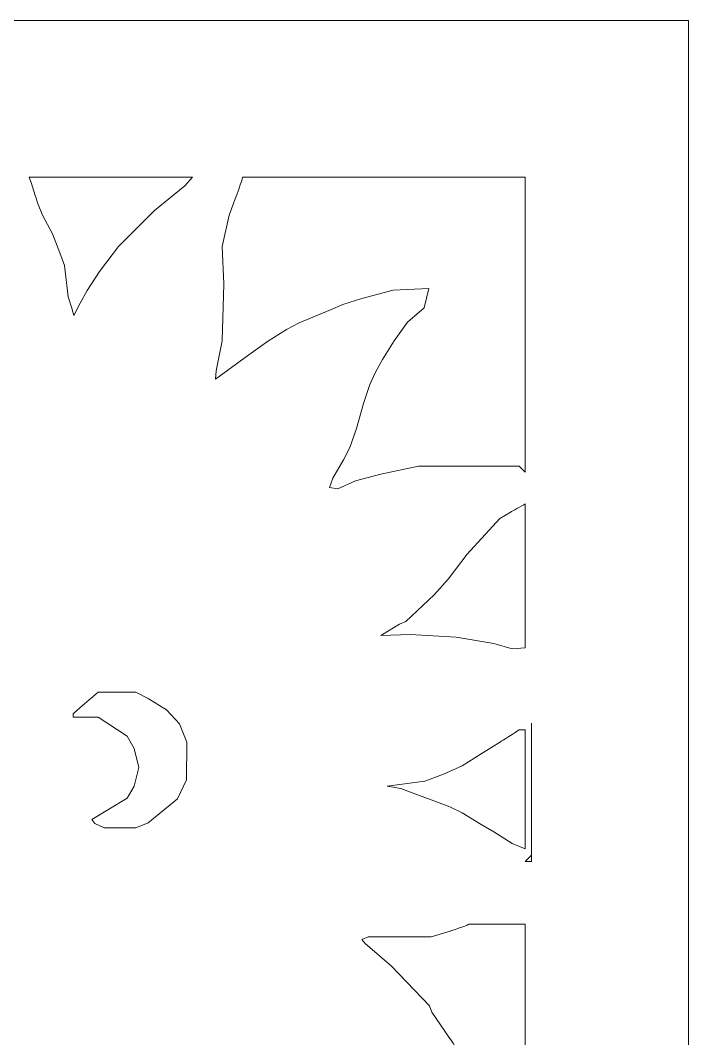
# Model space of a CAD drawing. Header units: centimetres. Extents: x -13.8 to 13.8, y -13.7 to 13.7.
# Drawn here: x 12.334 to 13.556, y -2.726 to -0.862 of the extents above; entities that cross this region are included whole.
import ezdxf

# ---------------------------------------------------------------- set-up
doc = ezdxf.new("R2010")
doc.units = ezdxf.units.CM
doc.header["$MEASUREMENT"] = 0
doc.layers.add('Layer 1', color=7, linetype='Continuous')

msp = doc.modelspace()

# ---------------------------------------------------------------- linework, layer by layer
at = {"layer": 'Layer 1', "lineweight": 0}
msp.add_lwpolyline([(0.73523, -13.67105), (13.55625, -13.67105), (13.55625, -0.86165), (0.73523, -0.86165), (0.73523, -13.67105)], close=True, dxfattribs=at)
at = {"layer": 'Layer 1', "color": 7, "lineweight": 0}
for points, knots in [([(12.35001, -1.14872), (12.35001, -1.14872), (12.64891, -1.14872), (12.64891, -1.14872), (12.64891, -1.14872), (12.64891, -1.14872), (12.63499, -1.1647), (12.63499, -1.1647), (12.63499, -1.1647), (12.63499, -1.1647), (12.57956, -1.20947), (12.57956, -1.20947), (12.57956, -1.20947), (12.57956, -1.20947), (12.51365, -1.27559), (12.51365, -1.27559), (12.51365, -1.27559), (12.51365, -1.27559), (12.47917, -1.3215), (12.47917, -1.3215), (12.47917, -1.3215), (12.47917, -1.3215), (12.4561, -1.35598), (12.4561, -1.35598), (12.4561, -1.35598), (12.4561, -1.35598), (12.44372, -1.37903), (12.44372, -1.37903), (12.44372, -1.37903), (12.44372, -1.37903), (12.4321, -1.4017), (12.4321, -1.4017), (12.4321, -1.4017), (12.4321, -1.4017), (12.42829, -1.38874), (12.42829, -1.38874), (12.42829, -1.38874), (12.42829, -1.38874), (12.42162, -1.3676), (12.42162, -1.3676), (12.42162, -1.3676), (12.42162, -1.3676), (12.41477, -1.31008), (12.41477, -1.31008), (12.41477, -1.31008), (12.41477, -1.31008), (12.40657, -1.28703), (12.40657, -1.28703), (12.40657, -1.28703), (12.40657, -1.28703), (12.39268, -1.25255), (12.39268, -1.25255), (12.39268, -1.25255), (12.39268, -1.25255), (12.37477, -1.21807), (12.37477, -1.21807), (12.37477, -1.21807), (12.37477, -1.21807), (12.36524, -1.1954), (12.36524, -1.1954), (12.36524, -1.1954), (12.36525, -1.19539), (12.35382, -1.15499), (12.35001, -1.14872)], [0, 0, 0, 0, 0.0588235, 0.0588235, 0.0588235, 0.0588235, 0.1176471, 0.1176471, 0.1176471, 0.1176471, 0.1764706, 0.1764706, 0.1764706, 0.1764706, 0.2352941, 0.2352941, 0.2352941, 0.2352941, 0.2941176, 0.2941176, 0.2941176, 0.2941176, 0.3529412, 0.3529412, 0.3529412, 0.3529412, 0.4117647, 0.4117647, 0.4117647, 0.4117647, 0.4705882, 0.4705882, 0.4705882, 0.4705882, 0.5294118, 0.5294118, 0.5294118, 0.5294118, 0.5882353, 0.5882353, 0.5882353, 0.5882353, 0.6470588, 0.6470588, 0.6470588, 0.6470588, 0.7058824, 0.7058824, 0.7058824, 0.7058824, 0.7647059, 0.7647059, 0.7647059, 0.7647059, 0.8235294, 0.8235294, 0.8235294, 0.8235294, 0.8823529, 0.8823529, 0.8823529, 0.8823529, 1, 1, 1, 1]), ([(12.74053, -1.14872), (12.74053, -1.14872), (13.25756, -1.14872), (13.25756, -1.14872), (13.25756, -1.14872), (13.25756, -1.14872), (13.25756, -1.68879), (13.25756, -1.68879), (13.25756, -1.68879), (13.25756, -1.68879), (13.24613, -1.67755), (13.24613, -1.67755), (13.24613, -1.67755), (13.24613, -1.67755), (13.06248, -1.67754), (13.06248, -1.67754), (13.06248, -1.67754), (13.06248, -1.67754), (12.99313, -1.69201), (12.99313, -1.69201), (12.99313, -1.69201), (12.99313, -1.69201), (12.94722, -1.70439), (12.94722, -1.70439), (12.94722, -1.70439), (12.94722, -1.70439), (12.91446, -1.71886), (12.91446, -1.71886), (12.91446, -1.71886), (12.91446, -1.71886), (12.89941, -1.71677), (12.89941, -1.71677), (12.89941, -1.71677), (12.89941, -1.71677), (12.90531, -1.69962), (12.90531, -1.69962), (12.90531, -1.69962), (12.90531, -1.69962), (12.92531, -1.6661), (12.92531, -1.6661), (12.92531, -1.6661), (12.92531, -1.6661), (12.93655, -1.64343), (12.93655, -1.64343), (12.93655, -1.64343), (12.93655, -1.64343), (12.94893, -1.60895), (12.94893, -1.60895), (12.94893, -1.60895), (12.94893, -1.60895), (12.96168, -1.56265), (12.96168, -1.56265), (12.96168, -1.56265), (12.96168, -1.56265), (12.97311, -1.52817), (12.97311, -1.52817), (12.97311, -1.52817), (12.97311, -1.52817), (12.9834, -1.5055), (12.9834, -1.5055), (12.9834, -1.5055), (12.9834, -1.5055), (12.99615, -1.48245), (12.99615, -1.48245), (12.99615, -1.48245), (12.99615, -1.48245), (13.01787, -1.44797), (13.01787, -1.44797), (13.01787, -1.44797), (13.01787, -1.44797), (13.04208, -1.41405), (13.04208, -1.41405), (13.04208, -1.41405), (13.04208, -1.41405), (13.07275, -1.38757), (13.07275, -1.38757), (13.07275, -1.38757), (13.07275, -1.38757), (13.08095, -1.35272), (13.08095, -1.35272), (13.08095, -1.35272), (13.08095, -1.35272), (13.01618, -1.35558), (13.01618, -1.35558), (13.01618, -1.35558), (13.01618, -1.35558), (12.95866, -1.37045), (12.95866, -1.37045), (12.95866, -1.37045), (12.95866, -1.37045), (12.92418, -1.38169), (12.92418, -1.38169), (12.92418, -1.38169), (12.92418, -1.38169), (12.90113, -1.3914), (12.90113, -1.3914), (12.90113, -1.3914), (12.90113, -1.3914), (12.84398, -1.41521), (12.84398, -1.41521), (12.84398, -1.41521), (12.84398, -1.41521), (12.82075, -1.42759), (12.82075, -1.42759), (12.82075, -1.42759), (12.82075, -1.42759), (12.78627, -1.44968), (12.78627, -1.44968), (12.78627, -1.44968), (12.78627, -1.44968), (12.75198, -1.47368), (12.75198, -1.47368), (12.75198, -1.47368), (12.75198, -1.47368), (12.69083, -1.51863), (12.69083, -1.51863), (12.69083, -1.51863), (12.69083, -1.51863), (12.69252, -1.50339), (12.69252, -1.50339), (12.69252, -1.50339), (12.69252, -1.50339), (12.703, -1.44796), (12.703, -1.44796), (12.703, -1.44796), (12.703, -1.44796), (12.70604, -1.34414), (12.70604, -1.34414), (12.70604, -1.34414), (12.70604, -1.34414), (12.703, -1.27556), (12.703, -1.27556), (12.703, -1.27556), (12.703, -1.27556), (12.71575, -1.21804), (12.71575, -1.21804), (12.71575, -1.21804), (12.71575, -1.21804), (12.72909, -1.18356), (12.72909, -1.18356), (12.72909, -1.18356), (12.7291, -1.18359), (12.7394, -1.15499), (12.74053, -1.14872)], [0, 0, 0, 0, 0.027027, 0.027027, 0.027027, 0.027027, 0.0540541, 0.0540541, 0.0540541, 0.0540541, 0.0810811, 0.0810811, 0.0810811, 0.0810811, 0.1081081, 0.1081081, 0.1081081, 0.1081081, 0.1351351, 0.1351351, 0.1351351, 0.1351351, 0.1621622, 0.1621622, 0.1621622, 0.1621622, 0.1891892, 0.1891892, 0.1891892, 0.1891892, 0.2162162, 0.2162162, 0.2162162, 0.2162162, 0.2432432, 0.2432432, 0.2432432, 0.2432432, 0.2702703, 0.2702703, 0.2702703, 0.2702703, 0.2972973, 0.2972973, 0.2972973, 0.2972973, 0.3243243, 0.3243243, 0.3243243, 0.3243243, 0.3513514, 0.3513514, 0.3513514, 0.3513514, 0.3783784, 0.3783784, 0.3783784, 0.3783784, 0.4054054, 0.4054054, 0.4054054, 0.4054054, 0.4324324, 0.4324324, 0.4324324, 0.4324324, 0.4594595, 0.4594595, 0.4594595, 0.4594595, 0.4864865, 0.4864865, 0.4864865, 0.4864865, 0.5135135, 0.5135135, 0.5135135, 0.5135135, 0.5405405, 0.5405405, 0.5405405, 0.5405405, 0.5675676, 0.5675676, 0.5675676, 0.5675676, 0.5945946, 0.5945946, 0.5945946, 0.5945946, 0.6216216, 0.6216216, 0.6216216, 0.6216216, 0.6486486, 0.6486486, 0.6486486, 0.6486486, 0.6756757, 0.6756757, 0.6756757, 0.6756757, 0.7027027, 0.7027027, 0.7027027, 0.7027027, 0.7297297, 0.7297297, 0.7297297, 0.7297297, 0.7567568, 0.7567568, 0.7567568, 0.7567568, 0.7837838, 0.7837838, 0.7837838, 0.7837838, 0.8108108, 0.8108108, 0.8108108, 0.8108108, 0.8378378, 0.8378378, 0.8378378, 0.8378378, 0.8648649, 0.8648649, 0.8648649, 0.8648649, 0.8918919, 0.8918919, 0.8918919, 0.8918919, 0.9189189, 0.9189189, 0.9189189, 0.9189189, 0.9459459, 0.9459459, 0.9459459, 0.9459459, 1, 1, 1, 1]), ([(13.25756, -1.74649), (13.25756, -1.74649), (13.25756, -2.01033), (13.25756, -2.01033), (13.25756, -2.01033), (13.25756, -2.01033), (13.23375, -2.01186), (13.23375, -2.01186), (13.23375, -2.01186), (13.23375, -2.01186), (13.20004, -2.00215), (13.20004, -2.00215), (13.20004, -2.00215), (13.20004, -2.00215), (13.13109, -1.99072), (13.13109, -1.99072), (13.13109, -1.99072), (13.13109, -1.99072), (13.04687, -1.98596), (13.04687, -1.98596), (13.04687, -1.98596), (13.04687, -1.98596), (12.99353, -1.98768), (12.99353, -1.98768), (12.99353, -1.98768), (12.99353, -1.98768), (13.02763, -1.96672), (13.02763, -1.96672), (13.02763, -1.96672), (13.02763, -1.96672), (13.03906, -1.96177), (13.03906, -1.96177), (13.03906, -1.96177), (13.03906, -1.96177), (13.09087, -1.91338), (13.09087, -1.91338), (13.09087, -1.91338), (13.09087, -1.91338), (13.11659, -1.88462), (13.11659, -1.88462), (13.11659, -1.88462), (13.11659, -1.88462), (13.15107, -1.8385), (13.15107, -1.8385), (13.15107, -1.8385), (13.15107, -1.8385), (13.21126, -1.77336), (13.21126, -1.77336), (13.21126, -1.77336), (13.21126, -1.77336), (13.23163, -1.76098), (13.23163, -1.76098), (13.23163, -1.76098), (13.23163, -1.76099), (13.25166, -1.75051), (13.25756, -1.74649)], [0, 0, 0, 0, 0.0666667, 0.0666667, 0.0666667, 0.0666667, 0.1333333, 0.1333333, 0.1333333, 0.1333333, 0.2, 0.2, 0.2, 0.2, 0.2666667, 0.2666667, 0.2666667, 0.2666667, 0.3333333, 0.3333333, 0.3333333, 0.3333333, 0.4, 0.4, 0.4, 0.4, 0.4666667, 0.4666667, 0.4666667, 0.4666667, 0.5333333, 0.5333333, 0.5333333, 0.5333333, 0.6, 0.6, 0.6, 0.6, 0.6666667, 0.6666667, 0.6666667, 0.6666667, 0.7333333, 0.7333333, 0.7333333, 0.7333333, 0.8, 0.8, 0.8, 0.8, 0.8666667, 0.8666667, 0.8666667, 0.8666667, 1, 1, 1, 1]), ([(12.47651, -2.09111), (12.47651, -2.09111), (12.54546, -2.09111), (12.54546, -2.09111), (12.54546, -2.09111), (12.54546, -2.09111), (12.56813, -2.10273), (12.56813, -2.10273), (12.56813, -2.10273), (12.56813, -2.10273), (12.60165, -2.12387), (12.60165, -2.12387), (12.60165, -2.12387), (12.60165, -2.12387), (12.62546, -2.14959), (12.62546, -2.14959), (12.62546, -2.14959), (12.62546, -2.14959), (12.6388, -2.18311), (12.6388, -2.18311), (12.6388, -2.18311), (12.6388, -2.18311), (12.63803, -2.25206), (12.63803, -2.25206), (12.63803, -2.25206), (12.63803, -2.25206), (12.62165, -2.28654), (12.62165, -2.28654), (12.62165, -2.28654), (12.62165, -2.28654), (12.56812, -2.33054), (12.56812, -2.33054), (12.56812, -2.33054), (12.56812, -2.33054), (12.54505, -2.33988), (12.54505, -2.33988), (12.54505, -2.33988), (12.54505, -2.33988), (12.48754, -2.33987), (12.48754, -2.33987), (12.48754, -2.33987), (12.48754, -2.33987), (12.47021, -2.33167), (12.47021, -2.33167), (12.47021, -2.33167), (12.47021, -2.33167), (12.46471, -2.32461), (12.46471, -2.32461), (12.46471, -2.32461), (12.46471, -2.32461), (12.52967, -2.28537), (12.52967, -2.28537), (12.52967, -2.28537), (12.52967, -2.28537), (12.54242, -2.26367), (12.54242, -2.26367), (12.54242, -2.26367), (12.54242, -2.26367), (12.55099, -2.22919), (12.55099, -2.22919), (12.55099, -2.22919), (12.55099, -2.22919), (12.54242, -2.19471), (12.54242, -2.19471), (12.54242, -2.19471), (12.54242, -2.19471), (12.52967, -2.17164), (12.52967, -2.17164), (12.52967, -2.17164), (12.52967, -2.17164), (12.47652, -2.13679), (12.47652, -2.13679), (12.47652, -2.13679), (12.47652, -2.13679), (12.43042, -2.1368), (12.43042, -2.1368), (12.43042, -2.1368), (12.43042, -2.1368), (12.43042, -2.13127), (12.43042, -2.13127), (12.43042, -2.13127), (12.43042, -2.1313), (12.47174, -2.09513), (12.47651, -2.09111)], [0, 0, 0, 0, 0.0454545, 0.0454545, 0.0454545, 0.0454545, 0.0909091, 0.0909091, 0.0909091, 0.0909091, 0.1363636, 0.1363636, 0.1363636, 0.1363636, 0.1818182, 0.1818182, 0.1818182, 0.1818182, 0.2272727, 0.2272727, 0.2272727, 0.2272727, 0.2727273, 0.2727273, 0.2727273, 0.2727273, 0.3181818, 0.3181818, 0.3181818, 0.3181818, 0.3636364, 0.3636364, 0.3636364, 0.3636364, 0.4090909, 0.4090909, 0.4090909, 0.4090909, 0.4545455, 0.4545455, 0.4545455, 0.4545455, 0.5, 0.5, 0.5, 0.5, 0.5454545, 0.5454545, 0.5454545, 0.5454545, 0.5909091, 0.5909091, 0.5909091, 0.5909091, 0.6363636, 0.6363636, 0.6363636, 0.6363636, 0.6818182, 0.6818182, 0.6818182, 0.6818182, 0.7272727, 0.7272727, 0.7272727, 0.7272727, 0.7727273, 0.7727273, 0.7727273, 0.7727273, 0.8181818, 0.8181818, 0.8181818, 0.8181818, 0.8636364, 0.8636364, 0.8636364, 0.8636364, 0.9090909, 0.9090909, 0.9090909, 0.9090909, 1, 1, 1, 1]), ([(13.24613, -2.16009), (13.24613, -2.16009), (13.25756, -2.16009), (13.25756, -2.16009), (13.25756, -2.16009), (13.25756, -2.16009), (13.25756, -2.37821), (13.25756, -2.37821), (13.25756, -2.37821), (13.25756, -2.37821), (13.23375, -2.3681), (13.23375, -2.3681), (13.23375, -2.3681), (13.23375, -2.3681), (13.20004, -2.34677), (13.20004, -2.34677), (13.20004, -2.34677), (13.20004, -2.34677), (13.17681, -2.33362), (13.17681, -2.33362), (13.17681, -2.33362), (13.17681, -2.33362), (13.14233, -2.31229), (13.14233, -2.31229), (13.14233, -2.31229), (13.14233, -2.31229), (13.11966, -2.30105), (13.11966, -2.30105), (13.11966, -2.30105), (13.11966, -2.30105), (13.08518, -2.28846), (13.08518, -2.28846), (13.08518, -2.28846), (13.08518, -2.28846), (13.0507, -2.27589), (13.0507, -2.27589), (13.0507, -2.27589), (13.0507, -2.27589), (13.02974, -2.2675), (13.02974, -2.2675), (13.02974, -2.2675), (13.02974, -2.2675), (13.00497, -2.26332), (13.00497, -2.26332), (13.00497, -2.26332), (13.00497, -2.26332), (13.07355, -2.25417), (13.07355, -2.25417), (13.07355, -2.25417), (13.07355, -2.25417), (13.10784, -2.24142), (13.10784, -2.24142), (13.10784, -2.24142), (13.10784, -2.24142), (13.14232, -2.22618), (13.14232, -2.22618), (13.14232, -2.22618), (13.14232, -2.22618), (13.1768, -2.20409), (13.1768, -2.20409), (13.1768, -2.20409), (13.1768, -2.20409), (13.21241, -2.182), (13.21241, -2.182), (13.21241, -2.182), (13.21239, -2.18199), (13.24136, -2.16408), (13.24613, -2.16009)], [0, 0, 0, 0, 0.0555556, 0.0555556, 0.0555556, 0.0555556, 0.1111111, 0.1111111, 0.1111111, 0.1111111, 0.1666667, 0.1666667, 0.1666667, 0.1666667, 0.2222222, 0.2222222, 0.2222222, 0.2222222, 0.2777778, 0.2777778, 0.2777778, 0.2777778, 0.3333333, 0.3333333, 0.3333333, 0.3333333, 0.3888889, 0.3888889, 0.3888889, 0.3888889, 0.4444444, 0.4444444, 0.4444444, 0.4444444, 0.5, 0.5, 0.5, 0.5, 0.5555556, 0.5555556, 0.5555556, 0.5555556, 0.6111111, 0.6111111, 0.6111111, 0.6111111, 0.6666667, 0.6666667, 0.6666667, 0.6666667, 0.7222222, 0.7222222, 0.7222222, 0.7222222, 0.7777778, 0.7777778, 0.7777778, 0.7777778, 0.8333333, 0.8333333, 0.8333333, 0.8333333, 0.8888889, 0.8888889, 0.8888889, 0.8888889, 1, 1, 1, 1]), ([(13.1541, -2.51611), (13.1541, -2.51611), (13.25756, -2.51611), (13.25756, -2.51611), (13.25756, -2.51611), (13.25756, -2.51611), (13.25756, -3.80257), (13.25756, -3.80257), (13.25756, -3.80257), (13.25756, -3.80257), (13.11963, -3.80257), (13.11963, -3.80257), (13.11963, -3.80257), (13.11963, -3.80257), (13.1082, -3.79133), (13.1082, -3.79133), (13.1082, -3.79133), (13.05867, -3.78448), (13.01295, -3.78466), (12.96456, -3.798), (12.96456, -3.798), (12.96456, -3.798), (12.95866, -3.79647), (12.95866, -3.79647), (12.95866, -3.79647), (13.00475, -3.74771), (13.04171, -3.70006), (13.07658, -3.64235), (13.07658, -3.64235), (13.07658, -3.64235), (13.09658, -3.60787), (13.09658, -3.60787), (13.09658, -3.60787), (13.09658, -3.60787), (13.1282, -3.53892), (13.1282, -3.53892), (13.1282, -3.53892), (13.1282, -3.53892), (13.15029, -3.45833), (13.15029, -3.45833), (13.15029, -3.45833), (13.15029, -3.45833), (13.13029, -3.43243), (13.13029, -3.43243), (13.13029, -3.43243), (13.13029, -3.43243), (13.07351, -3.47834), (13.07351, -3.47834), (13.07351, -3.47834), (13.07351, -3.47834), (13.05065, -3.49281), (13.05065, -3.49281), (13.05065, -3.49281), (13.05065, -3.49281), (12.97008, -3.52615), (12.97008, -3.52615), (12.97008, -3.52615), (12.97008, -3.52615), (12.88967, -3.54176), (12.88967, -3.54176), (12.88967, -3.54176), (12.88967, -3.54176), (12.85519, -3.553), (12.85519, -3.553), (12.85519, -3.553), (12.85519, -3.553), (12.79423, -3.57681), (12.79423, -3.57681), (12.79423, -3.57681), (12.79423, -3.57681), (12.80071, -3.5389), (12.80071, -3.5389), (12.80071, -3.5389), (12.80071, -3.5389), (12.83138, -3.45831), (12.83138, -3.45831), (12.83138, -3.45831), (12.83138, -3.45831), (12.84186, -3.4124), (12.84186, -3.4124), (12.84186, -3.4124), (12.84186, -3.4124), (12.85348, -3.34345), (12.85348, -3.34345), (12.85348, -3.34345), (12.86414, -3.28971), (12.86168, -3.23867), (12.83805, -3.18838), (12.83805, -3.18838), (12.83805, -3.18838), (12.81328, -3.196), (12.81328, -3.196), (12.81328, -3.196), (12.77767, -3.26553), (12.73004, -3.31906), (12.65993, -3.35488), (12.65993, -3.35488), (12.61802, -3.38136), (12.58145, -3.40917), (12.54925, -3.4469), (12.54925, -3.4469), (12.54925, -3.4469), (12.54544, -3.43528), (12.54544, -3.43528), (12.54544, -3.43528), (12.54544, -3.43528), (12.54544, -3.28555), (12.54544, -3.28555), (12.54544, -3.28555), (12.54544, -3.28555), (12.55745, -3.2402), (12.55745, -3.2402), (12.55745, -3.2402), (12.55745, -3.2402), (12.56811, -3.14781), (12.56811, -3.14781), (12.56811, -3.14781), (12.56811, -3.14781), (12.57991, -3.13638), (12.57991, -3.13638), (12.57991, -3.13638), (12.57991, -3.13638), (12.57991, -3.04436), (12.57991, -3.04436), (12.57991, -3.04436), (12.57991, -3.04436), (12.56811, -3.03293), (12.56811, -3.03293), (12.56811, -3.03293), (12.56811, -3.03293), (12.56126, -2.9472), (12.56126, -2.9472), (12.56126, -2.9472), (12.56126, -2.9472), (12.56335, -2.9413), (12.56335, -2.9413), (12.56335, -2.9413), (12.59841, -2.97443), (12.63709, -3.01292), (12.68297, -3.03121), (12.68297, -3.03121), (12.76584, -3.06531), (12.82375, -3.11463), (12.86871, -3.19218), (12.86871, -3.19218), (12.86871, -3.19218), (12.89557, -3.1998), (12.89557, -3.1998), (12.89557, -3.1998), (12.89557, -3.1998), (12.90147, -3.07883), (12.90147, -3.07883), (12.90147, -3.07883), (12.90147, -3.07883), (12.887, -2.99882), (12.887, -2.99882), (12.887, -2.99882), (12.887, -2.99882), (12.8752, -2.9531), (12.8752, -2.9531), (12.8752, -2.9531), (12.8752, -2.9531), (12.86396, -2.91862), (12.86396, -2.91862), (12.86396, -2.91862), (12.86396, -2.91862), (12.85462, -2.89539), (12.85462, -2.89539), (12.85462, -2.89539), (12.85462, -2.89539), (12.84073, -2.8611), (12.84073, -2.8611), (12.84073, -2.8611), (12.84073, -2.8611), (12.82949, -2.83787), (12.82949, -2.83787), (12.82949, -2.83787), (12.82949, -2.83787), (12.80454, -2.79596), (12.80454, -2.79596), (12.80454, -2.79596), (12.80454, -2.79596), (12.8133, -2.78625), (12.8133, -2.78625), (12.8133, -2.78625), (12.8133, -2.78625), (12.83216, -2.79175), (12.83216, -2.79175), (12.83216, -2.79175), (12.83216, -2.79175), (12.85521, -2.80167), (12.85521, -2.80167), (12.85521, -2.80167), (12.85521, -2.80167), (12.88969, -2.81215), (12.88969, -2.81215), (12.88969, -2.81215), (12.88969, -2.81215), (12.98171, -2.82453), (12.98171, -2.82453), (12.98171, -2.82453), (12.98171, -2.82453), (13.07355, -2.84853), (13.07355, -2.84853), (13.07355, -2.84853), (13.07355, -2.84853), (13.0966, -2.85996), (13.0966, -2.85996), (13.0966, -2.85996), (13.0966, -2.85996), (13.17624, -2.90989), (13.17624, -2.90989), (13.17624, -2.90989), (13.17624, -2.90989), (13.18918, -2.88417), (13.18918, -2.88417), (13.18918, -2.88417), (13.18918, -2.88417), (13.17889, -2.84969), (13.17889, -2.84969), (13.17889, -2.84969), (13.17889, -2.84969), (13.16384, -2.80339), (13.16384, -2.80339), (13.16384, -2.80339), (13.14746, -2.77082), (13.13185, -2.74129), (13.11013, -2.71176), (13.11013, -2.71176), (13.11013, -2.71176), (13.0869, -2.67728), (13.0869, -2.67728), (13.0869, -2.67728), (13.0869, -2.67728), (13.08214, -2.66566), (13.08214, -2.66566), (13.08214, -2.66566), (13.08214, -2.66566), (13.01261, -2.59308), (13.01261, -2.59308), (13.01261, -2.59308), (13.01261, -2.59308), (12.96461, -2.55136), (12.96461, -2.55136), (12.96461, -2.55136), (12.96461, -2.55136), (12.95871, -2.54432), (12.95871, -2.54432), (12.95871, -2.54432), (12.95871, -2.54432), (12.97051, -2.53919), (12.97051, -2.53919), (12.97051, -2.53919), (12.97051, -2.53919), (13.08515, -2.53921), (13.08515, -2.53921), (13.08515, -2.53921), (13.08515, -2.53921), (13.12039, -2.52873), (13.12039, -2.52873), (13.12039, -2.52873), (13.1204, -2.5287), (13.14934, -2.51918), (13.1541, -2.51611)], [0, 0, 0, 0, 0.0149254, 0.0149254, 0.0149254, 0.0149254, 0.0298507, 0.0298507, 0.0298507, 0.0298507, 0.0447761, 0.0447761, 0.0447761, 0.0447761, 0.0597015, 0.0597015, 0.0597015, 0.0597015, 0.0746269, 0.0746269, 0.0746269, 0.0746269, 0.0895522, 0.0895522, 0.0895522, 0.0895522, 0.1044776, 0.1044776, 0.1044776, 0.1044776, 0.119403, 0.119403, 0.119403, 0.119403, 0.1343284, 0.1343284, 0.1343284, 0.1343284, 0.1492537, 0.1492537, 0.1492537, 0.1492537, 0.1641791, 0.1641791, 0.1641791, 0.1641791, 0.1791045, 0.1791045, 0.1791045, 0.1791045, 0.1940299, 0.1940299, 0.1940299, 0.1940299, 0.2089552, 0.2089552, 0.2089552, 0.2089552, 0.2238806, 0.2238806, 0.2238806, 0.2238806, 0.238806, 0.238806, 0.238806, 0.238806, 0.2537313, 0.2537313, 0.2537313, 0.2537313, 0.2686567, 0.2686567, 0.2686567, 0.2686567, 0.2835821, 0.2835821, 0.2835821, 0.2835821, 0.2985075, 0.2985075, 0.2985075, 0.2985075, 0.3134328, 0.3134328, 0.3134328, 0.3134328, 0.3283582, 0.3283582, 0.3283582, 0.3283582, 0.3432836, 0.3432836, 0.3432836, 0.3432836, 0.358209, 0.358209, 0.358209, 0.358209, 0.3731343, 0.3731343, 0.3731343, 0.3731343, 0.3880597, 0.3880597, 0.3880597, 0.3880597, 0.4029851, 0.4029851, 0.4029851, 0.4029851, 0.4179104, 0.4179104, 0.4179104, 0.4179104, 0.4328358, 0.4328358, 0.4328358, 0.4328358, 0.4477612, 0.4477612, 0.4477612, 0.4477612, 0.4626866, 0.4626866, 0.4626866, 0.4626866, 0.4776119, 0.4776119, 0.4776119, 0.4776119, 0.4925373, 0.4925373, 0.4925373, 0.4925373, 0.5074627, 0.5074627, 0.5074627, 0.5074627, 0.5223881, 0.5223881, 0.5223881, 0.5223881, 0.5373134, 0.5373134, 0.5373134, 0.5373134, 0.5522388, 0.5522388, 0.5522388, 0.5522388, 0.5671642, 0.5671642, 0.5671642, 0.5671642, 0.5820896, 0.5820896, 0.5820896, 0.5820896, 0.5970149, 0.5970149, 0.5970149, 0.5970149, 0.6119403, 0.6119403, 0.6119403, 0.6119403, 0.6268657, 0.6268657, 0.6268657, 0.6268657, 0.641791, 0.641791, 0.641791, 0.641791, 0.6567164, 0.6567164, 0.6567164, 0.6567164, 0.6716418, 0.6716418, 0.6716418, 0.6716418, 0.6865672, 0.6865672, 0.6865672, 0.6865672, 0.7014925, 0.7014925, 0.7014925, 0.7014925, 0.7164179, 0.7164179, 0.7164179, 0.7164179, 0.7313433, 0.7313433, 0.7313433, 0.7313433, 0.7462687, 0.7462687, 0.7462687, 0.7462687, 0.761194, 0.761194, 0.761194, 0.761194, 0.7761194, 0.7761194, 0.7761194, 0.7761194, 0.7910448, 0.7910448, 0.7910448, 0.7910448, 0.8059701, 0.8059701, 0.8059701, 0.8059701, 0.8208955, 0.8208955, 0.8208955, 0.8208955, 0.8358209, 0.8358209, 0.8358209, 0.8358209, 0.8507463, 0.8507463, 0.8507463, 0.8507463, 0.8656716, 0.8656716, 0.8656716, 0.8656716, 0.880597, 0.880597, 0.880597, 0.880597, 0.8955224, 0.8955224, 0.8955224, 0.8955224, 0.9104478, 0.9104478, 0.9104478, 0.9104478, 0.9253731, 0.9253731, 0.9253731, 0.9253731, 0.9402985, 0.9402985, 0.9402985, 0.9402985, 0.9552239, 0.9552239, 0.9552239, 0.9552239, 0.9701493, 0.9701493, 0.9701493, 0.9701493, 1, 1, 1, 1])]:
    msp.add_open_spline(points, degree=3, knots=knots, dxfattribs=at)
at = {"layer": 'Layer 1', "color": 9, "lineweight": 0}
msp.add_open_spline([(13.26917, -2.14828), (13.26917, -2.14828), (13.26917, -2.40125), (13.26917, -2.40125), (13.26917, -2.40125), (13.26917, -2.40125), (13.25756, -2.40125), (13.25756, -2.40125), (13.25756, -2.40125), (13.25756, -2.40125), (13.26917, -2.38964), (13.26917, -2.38964), (13.26917, -2.38964), (13.26917, -2.38964), (13.26917, -2.14828), (13.26917, -2.14828)], degree=3, knots=[0, 0, 0, 0, 0.2, 0.2, 0.2, 0.2, 0.4, 0.4, 0.4, 0.4, 0.6, 0.6, 0.6, 0.6, 1, 1, 1, 1], dxfattribs=at)

doc.saveas('drawing.dxf')
